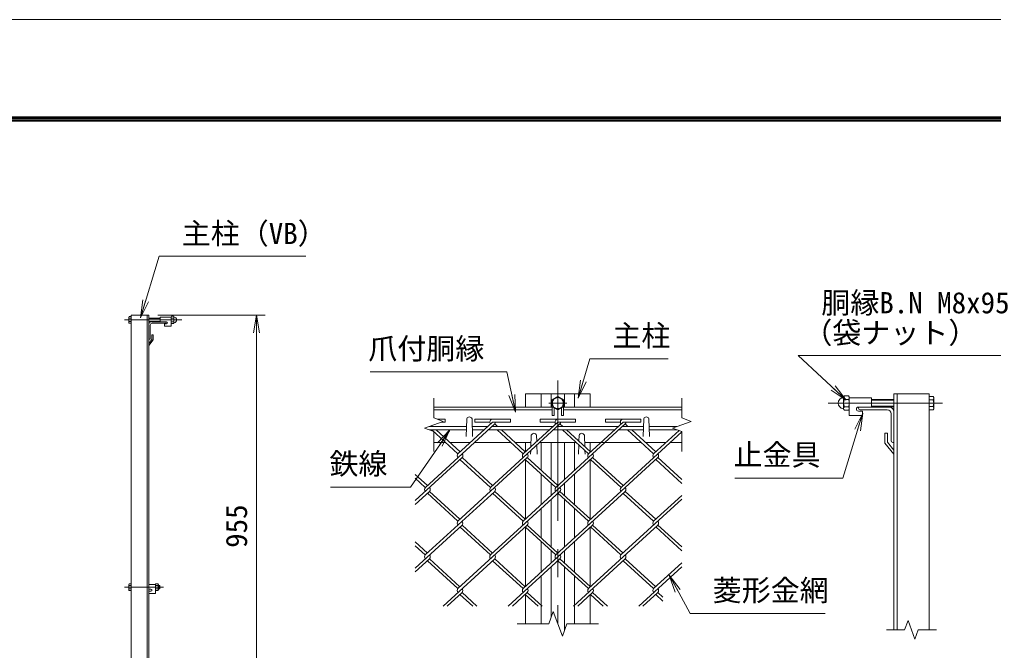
# Model space of a CAD drawing. Units: millimetres, scale not verified. Extents: x -4200 to 4200, y -2970 to 2970.
# Drawn here: x 462 to 2664, y 1543 to 2970 of the extents above; entities that cross this region are included whole.
import ezdxf
from ezdxf.enums import TextEntityAlignment as Align

# ---------------------------------------------------------------- set-up
doc = ezdxf.new("R2010")
doc.units = ezdxf.units.MM
doc.header["$LTSCALE"] = 10
doc.linetypes.add('USER1', pattern=[50.8, 31.75, -6.35, 6.35, -6.35])
for name, color, linetype, lineweight in [('0-0_D-STR1', 1, 'Continuous', 18), ('0-1_D-BMK', 2, 'USER1', 13), ('0-2_D-STR-DIM', 7, 'Continuous', 13), ('0-3_D-STR3', 3, 'Continuous', 13), ('0-6_D-STR-TXT', 7, 'Continuous', 13), ('0-7_0', 7, 'Continuous', 18), ('0-9_D-STR2', 7, 'Continuous', 13), ('0-B_D-TTL', 7, 'Continuous', 18)]:
    doc.layers.add(name, color=color, linetype=linetype, lineweight=lineweight)
doc.styles.add('ＭＳ ゴシック', font='')
doc.styles.get('ＭＳ ゴシック').set_extended_font_data('MS Gothic')

# ---------------------------------------------------------------- blocks, each defined once
blk = doc.blocks.new('_Open')
at = {"layer": '0-7_0'}
blk.add_line((-10, 1.667), (0, 0), dxfattribs=at)
blk.add_lwpolyline([(-10, -1.667), (0, 0), (-10, 0)], dxfattribs=at)

msp = doc.modelspace()

# ---------------------------------------------------------------- linework, layer by layer
at = {"layer": '0-0_D-STR1'}
for p, q in [((754.43, 2301.15), (714.43, 2301.15)), ((714.43, -1068.85), (714.43, 2301.15)), ((750.93, -1068.85), (750.93, 2301.15)), ((754.43, -1068.85), (754.43, 2301.15)), ((754.43, 2281.15), (754.43, 2246.15)), ((757.43, 2278.65), (757.43, 2248.15)), ((794.43, 2286.15), (759.43, 2286.15)), ((792.43, 2283.15), (761.93, 2283.15)), ((794.43, 2285.15), (794.43, 2286.15)), ((761.43, 2246.65), (754.43, 2237.6)), ((755.43, 2246.15), (754.43, 2246.15)), ((761.43, 2256.53), (764.43, 2256.53)), ((761.43, 2256.53), (761.43, 2246.65)), ((764.43, 2256.53), (764.43, 2245.53)), ((764.43, 2245.53), (754.43, 2233.03)), ((754.43, 2237.6), (754.43, 2233.03)), ((1605.87, 2123.43), (1751.87, 2123.43)), ((1605.87, 2093.43), (1605.87, 2123.43)), ((1640.87, 2093.43), (1640.87, 2123.43)), ((1663.87, 2123.43), (1663.87, 2093.43)), ((1693.87, 2123.43), (1693.87, 2093.43)), ((1716.87, 2093.43), (1716.87, 2123.43)), ((1751.87, 2093.43), (1751.87, 2123.43)), ((2438.18, 1589.49), (2438.18, 2123.43)), ((2438.18, 2123.43), (2518.18, 2123.43)), ((2446.18, 1589.49), (2446.18, 2123.43)), ((2518.18, 1589.49), (2518.18, 2123.43)), ((1398.87, 2093.43), (1666.37, 2093.43)), ((1691.37, 2093.43), (1958.87, 2093.43)), ((2358.18, 2093.43), (2428.18, 2093.43)), ((2358.18, 2091.43), (2358.18, 2093.43)), ((1398.87, 2087.43), (1666.37, 2087.43)), ((1691.37, 2087.43), (1958.87, 2087.43)), ((2362.18, 2087.43), (2423.18, 2087.43)), ((2432.18, 2078.43), (2432.18, 2017.43)), ((2438.18, 2083.43), (2438.18, 2013.43)), ((1472.87, 2067.18), (1471.47, 2026.93)), ((1484.87, 2067.18), (1486.27, 2026.93)), ((1872.87, 2067.18), (1871.47, 2026.93)), ((1884.87, 2067.18), (1886.27, 2026.93)), ((1618.87, 2030.19), (1617.95, 2003.73)), ((1630.87, 2030.19), (1631.36, 2016.02)), ((1726.87, 2030.19), (1726.38, 2016.21)), ((1738.87, 2030.19), (1739.79, 2003.93)), ((2418.18, 2034.19), (2418.18, 2012.19)), ((2424.18, 2034.19), (2418.18, 2034.19)), ((2424.18, 2034.19), (2424.18, 2014.43)), ((1398.87, 2013.43), (1425.05, 2013.43)), ((1434.5, 2013.43), (1481.09, 2013.43)), ((1490.56, 2013.43), (1572.51, 2013.43)), ((1581.96, 2013.43), (1618.29, 2013.43)), ((1605.87, 1992.66), (1605.87, 2013.43)), ((1631.65, 2007.82), (1632.37, 1987.19)), ((1719.94, 2013.43), (1637.78, 2013.43)), ((1640.87, 1950.79), (1640.87, 2013.43)), ((1663.87, 2013.43), (1663.87, 1929.71)), ((1693.87, 2013.43), (1693.87, 1929.71)), ((1716.87, 1950.79), (1716.87, 2013.43)), ((1726.09, 2007.8), (1725.37, 1987.19)), ((1867.39, 2013.43), (1739.45, 2013.43)), ((1751.87, 1992.85), (1751.87, 2013.43)), ((1923.45, 2013.43), (1876.87, 2013.43)), ((1958.87, 2013.43), (1932.93, 2013.43)), ((2418.18, 2012.19), (2438.18, 1987.19)), ((2424.18, 2014.43), (2438.18, 1996.34)), ((2436.18, 2013.43), (2438.18, 2013.43)), ((1617.64, 1994.98), (1617.37, 1987.19)), ((1740.1, 1994.96), (1740.37, 1987.19)), ((1605.87, 1840.4), (1605.87, 1974.18)), ((1751.87, 1840.4), (1751.87, 1974.18)), ((1640.87, 1872.47), (1640.87, 1942.11)), ((1716.87, 1872.47), (1716.87, 1942.11)), ((1663.87, 1921.03), (1663.87, 1893.54)), ((1693.87, 1921.03), (1693.87, 1893.54)), ((1663.87, 1884.86), (1663.87, 1777.24)), ((1693.87, 1884.86), (1693.87, 1777.24)), ((1640.87, 1798.31), (1640.87, 1863.79)), ((1716.87, 1798.31), (1716.87, 1863.79)), ((1605.87, 1687.92), (1605.87, 1821.7)), ((1751.87, 1687.92), (1751.87, 1821.7)), ((1640.87, 1719.99), (1640.87, 1789.63)), ((1716.87, 1719.99), (1716.87, 1789.63)), ((1663.87, 1768.55), (1663.87, 1741.06)), ((1693.87, 1768.55), (1693.87, 1741.06)), ((1663.87, 1732.38), (1663.87, 1618.6)), ((1693.87, 1732.38), (1693.87, 1588.26)), ((1640.87, 1603.43), (1640.87, 1711.31)), ((1716.87, 1603.43), (1716.87, 1711.31)), ((1605.87, 1603.43), (1605.87, 1669.22)), ((1751.87, 1603.43), (1751.87, 1669.22))]:
    msp.add_line(p, q, dxfattribs=at)
for centre, radius, start, end in [((759.43, 2281.15), 5, 90, 180), ((761.93, 2278.65), 4.5, 90, 180), ((792.43, 2285.15), 2, 270, 0), ((755.43, 2248.15), 2, 270, 0), ((2428.18, 2083.43), 10, 0, 90), ((1478.87, 2064.68), 6.5, 22.61986, 157.38014), ((1878.87, 2064.68), 6.5, 22.61986, 157.38014), ((2362.18, 2091.43), 4, 180, 270), ((2423.18, 2078.43), 9, 0, 90), ((1624.87, 2027.69), 6.5, 22.61986, 157.38014), ((1732.87, 2027.69), 6.5, 22.61986, 157.38014), ((2436.18, 2017.43), 4, 180, 270)]:
    msp.add_arc(centre, radius, start, end, dxfattribs=at)
at = {"layer": '0-1_D-BMK'}
for p, q in [((828.67, 2290.65), (699.43, 2290.65)), ((1678.87, 2153.43), (1678.87, 1603.43)), ((1698.87, 2102.43), (1658.87, 2102.43)), ((2289.71, 2102.43), (2548.18, 2102.43)), ((787.43, 1686.15), (699.43, 1686.15))]:
    msp.add_line(p, q, dxfattribs=at)
at = {"layer": '0-2_D-STR-DIM'}
for p, q in [((774.43, 2301.15), (1017.56, 2301.15)), ((997.56, 2301.15), (997.56, 1346.15)), ((1398.87, 2113.43), (1398.87, 2068.83)), ((1958.87, 2113.43), (1958.87, 2068.83)), ((1377.73, 2045.74), (1420.01, 2061.13)), ((1420.01, 2061.13), (1398.87, 2068.83)), ((1398.87, 2038.04), (1377.73, 2045.74)), ((1398.87, 2038.04), (1398.87, 1993.43)), ((1958.87, 2038.04), (1958.87, 1993.43)), ((1658.35, 1603.43), (1668.61, 1631.62)), ((1668.61, 1631.62), (1689.13, 1575.24)), ((2470.49, 1610.63), (2462.79, 1589.49)), ((2485.88, 1568.34), (2470.49, 1610.63)), ((1658.35, 1603.43), (1586.87, 1603.43)), ((1689.13, 1575.24), (1699.39, 1603.43)), ((1770.87, 1603.43), (1699.39, 1603.43)), ((2421.68, 1589.49), (2462.79, 1589.49)), ((2493.57, 1589.49), (2485.88, 1568.34)), ((2493.57, 1589.49), (2534.68, 1589.49))]:
    msp.add_line(p, q, dxfattribs=at)
msp.add_lwpolyline([(1958.87, 2038.04), (1937.73, 2045.74), (1980.01, 2061.13), (1958.87, 2068.83)], dxfattribs=at)
at = {"layer": '0-3_D-STR3'}
for p, q in [((709.13, 2296.95), (709.83, 2298.15)), ((709.13, 2296.95), (709.13, 2284.35)), ((714.43, 2298.15), (709.83, 2298.15)), ((714.43, 2294.4), (709.83, 2294.4)), ((714.43, 2298.15), (714.43, 2283.14)), ((754.43, 2294.65), (779.68, 2294.65)), ((754.43, 2293.9), (779.68, 2293.9)), ((804.68, 2296.65), (779.68, 2296.65)), ((779.68, 2296.65), (779.68, 2286.15)), ((804.68, 2296.88), (804.68, 2284.54)), ((804.68, 2296.88), (804.68, 2284.54)), ((804.68, 2296.65), (804.68, 2276.65)), ((805.68, 2298.75), (810.18, 2298.75)), ((810.18, 2294.7), (805.68, 2294.7)), ((811.18, 2296.88), (811.18, 2284.54)), ((811.18, 2296.88), (811.18, 2284.54)), ((709.13, 2284.35), (709.83, 2283.14)), ((714.43, 2286.9), (709.83, 2286.9)), ((714.43, 2283.14), (709.83, 2283.14)), ((754.43, 2287.4), (779.68, 2287.4)), ((754.43, 2286.65), (779.68, 2286.65)), ((794.43, 2286.15), (779.68, 2286.15)), ((794.43, 2281.65), (789.68, 2281.65)), ((789.68, 2281.65), (789.68, 2276.65)), ((804.68, 2276.65), (789.68, 2276.65)), ((810.18, 2286.6), (805.68, 2286.6)), ((805.68, 2282.55), (810.18, 2282.55)), ((2324.68, 2114.9), (2324.68, 2090.21)), ((2324.68, 2114.9), (2324.68, 2090.21)), ((2335.68, 2118.63), (2326.68, 2118.63)), ((2337.68, 2114.9), (2337.68, 2090.21)), ((2337.68, 2114.9), (2337.68, 2090.21)), ((2337.68, 2114.43), (2387.68, 2114.43)), ((2337.68, 2114.43), (2337.68, 2074.43)), ((2387.68, 2114.43), (2387.68, 2093.43)), ((2518.18, 2117.44), (2527.39, 2117.44)), ((2518.18, 2117.44), (2518.18, 2087.42)), ((2528.78, 2115.03), (2527.39, 2117.44)), ((2528.78, 2115.03), (2528.78, 2089.83)), ((1666.37, 2094.64), (1666.37, 2074.43)), ((1670.37, 2092.33), (1670.37, 2074.43)), ((1687.37, 2092.33), (1687.37, 2074.43)), ((1691.37, 2094.64), (1691.37, 2074.43)), ((2326.68, 2110.53), (2335.68, 2110.53)), ((2326.68, 2094.33), (2335.68, 2094.33)), ((2358.18, 2093.43), (2387.68, 2093.43)), ((2438.18, 2110.43), (2387.68, 2110.43)), ((2438.18, 2108.93), (2387.68, 2108.93)), ((2438.18, 2095.93), (2387.68, 2095.93)), ((2438.18, 2094.43), (2387.68, 2094.43)), ((2518.18, 2109.94), (2527.39, 2109.94)), ((2518.18, 2094.93), (2527.39, 2094.93)), ((1666.37, 2074.43), (1670.37, 2074.43)), ((1687.37, 2074.43), (1691.37, 2074.43)), ((2335.68, 2086.23), (2326.68, 2086.23)), ((2337.68, 2074.43), (2367.68, 2074.43)), ((2358.18, 2084.43), (2367.68, 2084.43)), ((2367.68, 2084.43), (2367.68, 2074.43)), ((2518.18, 2087.42), (2527.39, 2087.42)), ((2528.78, 2089.83), (2527.39, 2087.42)), ((1388.55, 2049.68), (1472.26, 2049.68)), ((1485.48, 2049.68), (1520.64, 2049.68)), ((1530.11, 2049.68), (1668.09, 2049.68)), ((1677.33, 2049.68), (1815.55, 2049.68)), ((1824.79, 2049.68), (1872.26, 2049.68)), ((1885.48, 2049.68), (1948.55, 2049.68)), ((1388.89, 2041.68), (1471.98, 2041.68)), ((1485.76, 2041.68), (1511.91, 2041.68)), ((1521.38, 2041.68), (1659.36, 2041.68)), ((1668.6, 2041.68), (1806.82, 2041.68)), ((1816.05, 2041.68), (1871.98, 2041.68)), ((1885.76, 2041.68), (1948.89, 2041.68)), ((709.13, 1692.45), (709.83, 1693.65)), ((709.13, 1692.45), (709.13, 1679.85)), ((709.13, 1679.85), (709.83, 1678.64)), ((714.43, 1693.65), (709.83, 1693.65)), ((714.43, 1689.9), (709.83, 1689.9)), ((714.43, 1682.4), (709.83, 1682.4)), ((714.43, 1678.64), (709.83, 1678.64)), ((714.43, 1693.65), (714.43, 1678.64)), ((769.43, 1692.15), (754.43, 1692.15)), ((759.18, 1681.65), (754.43, 1681.65)), ((754.43, 1677.15), (754.43, 1672.15)), ((759.18, 1677.15), (754.43, 1677.15)), ((769.43, 1693.65), (775.21, 1693.65)), ((769.43, 1678.64), (769.43, 1693.65)), ((769.43, 1692.15), (769.43, 1672.15)), ((769.43, 1689.9), (775.21, 1689.9)), ((769.43, 1682.4), (775.21, 1682.4)), ((769.43, 1678.64), (775.21, 1678.64)), ((775.21, 1693.65), (775.93, 1692.4)), ((775.21, 1678.64), (775.93, 1679.9)), ((775.93, 1679.9), (775.93, 1692.4)), ((775.93, 1690.15), (778.23, 1690.15)), ((775.93, 1682.15), (778.23, 1682.15)), ((778.23, 1690.15), (779.43, 1688.95)), ((778.23, 1690.15), (778.23, 1682.15)), ((778.23, 1682.15), (779.43, 1683.35)), ((779.43, 1688.95), (779.43, 1683.35)), ((769.43, 1672.15), (754.43, 1672.15))]:
    msp.add_line(p, q, dxfattribs=at)
msp.add_lwpolyline([(1691.87, 2109.94), (1678.87, 2117.44), (1665.87, 2109.94), (1665.87, 2094.93), (1678.87, 2087.42), (1691.87, 2094.93)], close=True, dxfattribs=at)
msp.add_circle((1678.87, 2102.43), 12.5, dxfattribs=at)
for centre, radius, start, end in [((712.57, 2296.28), 3.32, 145.61585, 214.38415), ((721.67, 2290.65), 12.42, 162.4121, 197.5879), ((807.22, 2296.72), 2.54, 127.21089, 232.78911), ((813.38, 2290.65), 8.7, 152.26063, 207.73937), ((808.64, 2296.72), 2.54, 307.21089, 52.78911), ((802.48, 2290.65), 8.7, 332.26063, 27.73937), ((811.56, 2297.59), 0.5, 189.83916, 262.83194), ((810.68, 2290.65), 6.5, 277.16806, 82.83194), ((712.57, 2285.02), 3.32, 145.61585, 214.38415), ((794.43, 2283.9), 2.25, 270, 90), ((807.23, 2284.57), 2.55, 127.42505, 232.57495), ((808.63, 2284.57), 2.55, 307.42505, 52.57495), ((811.56, 2283.7), 0.5, 97.16806, 163.42019), ((2325.68, 2102.43), 13, 97.16806, 262.83194), ((2323.93, 2116.32), 1, 277.16806, 350.16084), ((2329.76, 2114.58), 5.08, 127.21089, 232.78911), ((2332.61, 2114.58), 5.08, 307.21089, 52.78911), ((2521.9, 2113.69), 6.64, 325.61585, 34.38415), ((2342.08, 2102.43), 17.4, 152.26063, 207.73937), ((2329.78, 2090.28), 5.1, 127.42505, 232.57495), ((2320.28, 2102.43), 17.4, 332.26063, 27.73937), ((2332.58, 2090.28), 5.1, 307.42505, 52.57495), ((2358.18, 2088.93), 4.5, 90, 270), ((2521.9, 2091.18), 6.64, 325.61585, 34.38415), ((2503.71, 2102.43), 24.84, 342.4121, 17.5879), ((2323.93, 2088.54), 1, 16.57981, 82.83194), ((712.57, 1691.78), 3.32, 145.61585, 214.38415), ((721.67, 1686.15), 12.42, 162.4121, 197.5879), ((712.57, 1680.52), 3.32, 145.61585, 214.38415), ((759.18, 1679.4), 2.25, 270, 90), ((772.47, 1691.78), 3.32, 325.61586, 34.38414), ((763.37, 1686.15), 12.42, 342.4121, 17.5879), ((772.47, 1680.52), 3.32, 325.61585, 34.38416)]:
    msp.add_arc(centre, radius, start, end, dxfattribs=at)
at = {"layer": '0-6_D-STR-TXT'}
for points in [[(1109.12, 2435.03), (777.74, 2435.03), (736.04, 2297.37)], [(1928.46, 2202.94), (1751.14, 2202.94), (1725.68, 2115.81)], [(2692.85, 2210.32), (2221.87, 2210.32), (2329.1, 2110.67)], [(1254.36, 2173.3), (1563.41, 2173.3), (1582.91, 2083.72)], [(2079.29, 1932.89), (2323.1, 1932.89), (2367.43, 2078.04)], [(1164.89, 1912.55), (1345.77, 1912.55), (1433.76, 2040.03)], [(2283.11, 1626.52), (1977.62, 1626.52), (1931.73, 1711.6)]]:
    msp.add_lwpolyline(points, dxfattribs=at)
at = {"layer": '0-9_D-STR2'}
for p, q in [((1536.26, 2055.31), (1379.34, 1911.52)), ((1394.95, 2049.68), (1393.13, 2051.34)), ((1406.5, 2066.05), (1424.07, 2066.05)), ((1415.95, 2059.65), (1424.07, 2059.65)), ((1424.07, 2059.65), (1424.07, 2066.05)), ((1531.52, 2059.65), (1453.06, 1987.75)), ((1491.52, 2059.65), (1491.52, 2066.05)), ((1491.52, 2066.05), (1571.52, 2066.05)), ((1491.52, 2059.65), (1525.1, 2059.65)), ((1683.59, 2055.42), (1526.68, 1911.63)), ((1531.52, 2059.65), (1571.52, 2059.65)), ((1532.93, 2049.68), (1531.52, 2050.97)), ((1542.4, 2049.68), (1536.26, 2055.31)), ((1571.52, 2059.65), (1571.52, 2066.05)), ((1678.98, 2059.65), (1600.51, 1987.75)), ((1638.98, 2059.65), (1638.98, 2066.05)), ((1638.98, 2066.05), (1718.98, 2066.05)), ((1638.98, 2059.65), (1672.55, 2059.65)), ((1831.05, 2055.42), (1674.13, 1911.63)), ((1680.39, 2049.68), (1678.86, 2051.08)), ((1678.98, 2059.65), (1718.98, 2059.65)), ((1689.86, 2049.68), (1683.59, 2055.42)), ((1718.98, 2059.65), (1718.98, 2066.05)), ((1826.54, 2059.75), (1747.97, 1987.75)), ((1786.54, 2059.75), (1786.54, 2066.15)), ((1786.54, 2066.15), (1866.54, 2066.15)), ((1786.54, 2059.75), (1820.12, 2059.75)), ((1827.84, 2049.68), (1826.31, 2051.08)), ((1826.54, 2059.75), (1866.54, 2059.75)), ((1837.31, 2049.68), (1831.05, 2055.42)), ((1866.54, 2059.75), (1866.54, 2066.15)), ((1453.06, 1987.75), (1394.21, 2041.68)), ((1457.79, 1992.09), (1403.68, 2041.68)), ((1600.51, 1987.75), (1541.66, 2041.68)), ((1605.25, 1992.09), (1551.13, 2041.68)), ((1747.97, 1987.75), (1689.12, 2041.68)), ((1752.7, 1992.09), (1698.59, 2041.68)), ((1958.87, 2037.21), (1821.7, 1911.51)), ((1895.42, 1987.75), (1836.57, 2041.68)), ((1900.16, 1992.09), (1846.05, 2041.68)), ((1952.74, 2040.27), (1895.42, 1987.75)), ((1462.42, 1979.19), (1356.37, 1882.01)), ((1609.87, 1979.18), (1452.95, 1835.39)), ((1526.68, 1911.63), (1457.69, 1974.85)), ((1531.41, 1915.97), (1462.42, 1979.19)), ((1757.32, 1979.18), (1600.41, 1835.39)), ((1674.13, 1911.63), (1605.14, 1974.85)), ((1678.87, 1915.97), (1609.88, 1979.19)), ((1904.78, 1979.18), (1747.86, 1835.39)), ((1821.7, 1911.51), (1752.59, 1974.84)), ((1826.43, 1915.85), (1757.32, 1979.18)), ((1958.87, 1920.93), (1900.04, 1974.84)), ((1958.87, 1929.61), (1904.78, 1979.18)), ((1383.96, 1915.97), (1356.37, 1941.25)), ((1379.22, 1911.63), (1356.37, 1932.57)), ((1388.7, 1902.95), (1356.37, 1873.33)), ((1536.15, 1902.95), (1379.22, 1759.15)), ((1452.95, 1835.39), (1383.96, 1898.61)), ((1457.69, 1839.73), (1388.7, 1902.95)), ((1683.61, 1902.95), (1526.68, 1759.15)), ((1600.41, 1835.39), (1531.41, 1898.61)), ((1605.14, 1839.73), (1536.15, 1902.95)), ((1831.05, 1902.94), (1674.13, 1759.15)), ((1747.86, 1835.39), (1678.87, 1898.61)), ((1752.6, 1839.73), (1683.61, 1902.95)), ((1895.3, 1835.38), (1826.73, 1898.22)), ((1900.04, 1839.72), (1831.05, 1902.94)), ((1958.87, 1893.63), (1895.3, 1835.38)), ((1958.87, 1884.95), (1821.59, 1759.15)), ((1462.42, 1826.71), (1356.37, 1729.53)), ((1609.88, 1826.71), (1452.95, 1682.91)), ((1526.68, 1759.15), (1457.69, 1822.37)), ((1531.41, 1763.49), (1462.42, 1826.71)), ((1757.33, 1826.71), (1600.41, 1682.91)), ((1674.13, 1759.15), (1605.55, 1821.99)), ((1678.87, 1763.49), (1609.88, 1826.71)), ((1904.78, 1826.7), (1747.86, 1682.91)), ((1821.59, 1759.15), (1752.6, 1822.37)), ((1826.33, 1763.49), (1757.33, 1826.71)), ((1958.87, 1768.45), (1900.04, 1822.36)), ((1958.87, 1777.13), (1904.78, 1826.7)), ((1383.96, 1763.49), (1356.37, 1788.77)), ((1379.22, 1759.15), (1356.37, 1780.09)), ((1388.7, 1750.47), (1356.37, 1720.85)), ((1452.95, 1682.91), (1383.96, 1746.13)), ((1457.69, 1687.25), (1388.7, 1750.47)), ((1536.15, 1750.47), (1419.34, 1643.43)), ((1600.41, 1682.91), (1531.41, 1746.13)), ((1605.14, 1687.25), (1536.15, 1750.47)), ((1683.61, 1750.47), (1566.8, 1643.43)), ((1747.86, 1682.91), (1678.87, 1746.13)), ((1752.6, 1687.25), (1683.61, 1750.47)), ((1831.06, 1750.47), (1714.25, 1643.43)), ((1895.32, 1682.91), (1826.33, 1746.13)), ((1900.05, 1687.25), (1831.06, 1750.47)), ((1958.87, 1741.15), (1895.32, 1682.91)), ((1958.87, 1732.47), (1861.71, 1643.43)), ((1462.42, 1674.23), (1428.81, 1643.43)), ((1496.03, 1643.43), (1462.42, 1674.23)), ((1609.88, 1674.23), (1576.27, 1643.43)), ((1643.49, 1643.43), (1609.88, 1674.23)), ((1757.33, 1674.23), (1723.73, 1643.43)), ((1790.94, 1643.43), (1757.33, 1674.23)), ((1904.79, 1674.23), (1871.18, 1643.43)), ((1916.37, 1663.62), (1904.79, 1674.23)), ((1486.56, 1643.43), (1457.69, 1669.89)), ((1634.01, 1643.43), (1605.14, 1669.89)), ((1781.47, 1643.43), (1752.6, 1669.89)), ((1916.37, 1654.94), (1900.05, 1669.89))]:
    msp.add_line(p, q, dxfattribs=at)
for centre, start, end in [((1531.52, 2059.65), 95, 222.5), ((1531.52, 2059.65), 317.5, 0), ((1678.98, 2059.65), 85, 222.5), ((1678.98, 2059.65), 317.5, 0), ((1826.54, 2059.75), 85, 222.5), ((1826.43, 2059.65), 317.5, 0.89905), ((1457.79, 1983.41), 137.5, 222.5), ((1457.79, 1983.41), 317.5, 42.5), ((1605.25, 1983.41), 137.5, 222.5), ((1605.25, 1983.41), 317.5, 42.5), ((1752.7, 1983.41), 137.5, 222.5), ((1752.7, 1983.41), 317.5, 42.5), ((1900.16, 1983.41), 137.5, 222.5), ((1900.16, 1983.41), 317.5, 42.5), ((1384.07, 1907.17), 137.5, 222.5), ((1384.07, 1907.17), 317.5, 42.5), ((1531.52, 1907.17), 137.5, 222.5), ((1531.52, 1907.17), 317.5, 42.5), ((1678.98, 1907.17), 137.5, 222.5), ((1678.98, 1907.17), 317.5, 42.5), ((1826.43, 1907.17), 137.5, 222.5), ((1826.43, 1907.17), 317.5, 42.5), ((1457.69, 1831.05), 137.5, 222.5), ((1457.69, 1831.05), 317.5, 42.5), ((1605.14, 1831.05), 137.5, 222.5), ((1605.14, 1831.05), 317.5, 42.5), ((1752.7, 1830.93), 137.5, 222.5), ((1752.7, 1830.93), 317.5, 42.5), ((1900.16, 1830.93), 137.5, 222.5), ((1900.16, 1830.93), 317.5, 42.5), ((1383.95, 1754.8), 137.5, 222.5), ((1383.95, 1754.8), 317.5, 42.5), ((1531.4, 1754.8), 137.5, 222.5), ((1531.4, 1754.8), 317.5, 42.5), ((1678.86, 1754.8), 137.5, 222.5), ((1678.86, 1754.8), 317.5, 42.5), ((1826.31, 1754.8), 137.5, 222.5), ((1826.31, 1754.8), 317.5, 42.5), ((1457.69, 1678.57), 137.5, 222.5), ((1457.69, 1678.57), 317.5, 42.5), ((1605.14, 1678.57), 137.5, 222.5), ((1605.14, 1678.57), 317.5, 42.5), ((1752.7, 1678.45), 137.5, 222.5), ((1752.7, 1678.45), 317.5, 42.5), ((1900.16, 1678.45), 137.5, 222.5), ((1900.16, 1678.45), 317.5, 42.5)]:
    msp.add_arc(centre, 6.42, start, end, dxfattribs=at)
at = {"layer": '0-B_D-TTL', "color": 2}
msp.add_lwpolyline([(-4200, 2970), (4200, 2970), (4200, -2970), (-4200, -2970)], close=True, dxfattribs=at)
at = {"layer": '0-B_D-TTL'}
for points in [[(-3930, 2750), (3930, 2750), (3930, -2750), (-3930, -2750)], [(-3927.5, 2747.5), (3927.5, 2747.5), (3927.5, -2747.5), (-3927.5, -2747.5)], [(-3925, 2745), (3925, 2745), (3925, -2745), (-3925, -2745)], [(-3922.5, 2742.5), (3922.5, 2742.5), (3922.5, -2742.5), (-3922.5, -2742.5)], [(-3920, 2740), (3920, 2740), (3920, -2740), (-3920, -2740)]]:
    msp.add_lwpolyline(points, close=True, dxfattribs=at)

# ---------------------------------------------------------------- block references
at = {"layer": '0-2_D-STR-DIM', "xscale": 4, "yscale": 4, "rotation": 90}
msp.add_blockref('_Open', (997.56, 2301.15), dxfattribs=at)
at = {"layer": '0-6_D-STR-TXT', "xscale": 4, "yscale": 4}
for p, rotation in [((735.46, 2295.45), 253.14944), ((1725.12, 2113.89), 253.7123), ((2330.57, 2109.31), 317.09684), ((1583.33, 2081.77), 282.27872), ((2368.01, 2079.95), 73.01941), ((1434.9, 2041.68), 55.3852), ((1930.78, 1713.36), 118.34149)]:
    msp.add_blockref('_Open', p, dxfattribs=dict(at, rotation=rotation))

# ---------------------------------------------------------------- texts
at = {"layer": '0-2_D-STR-DIM', "style": 'ＭＳ ゴシック'}
msp.add_text('955', height=48.09, rotation=90, dxfattribs=at).set_placement((990.81, 1775.16), align=Align.BOTTOM_LEFT)
at = {"layer": '0-6_D-STR-TXT', "style": 'ＭＳ ゴシック'}
for s, p in [('主柱（VB）', (828.66, 2447.61)), ('胴縁B.N M8x95', (2274.32, 2291.05)), ('（袋ナット）', (2233.71, 2223.16)), ('主柱', (1802.06, 2216.67)), ('爪付胴縁', (1250.3, 2187.28)), ('止金具', (2075.99, 1947.12)), ('鉄線', (1162.61, 1926.91)), ('菱形金網', (2028.8, 1640.76))]:
    msp.add_text(s, height=48.09, dxfattribs=at).set_placement(p, align=Align.BOTTOM_LEFT)

doc.saveas('drawing.dxf')
